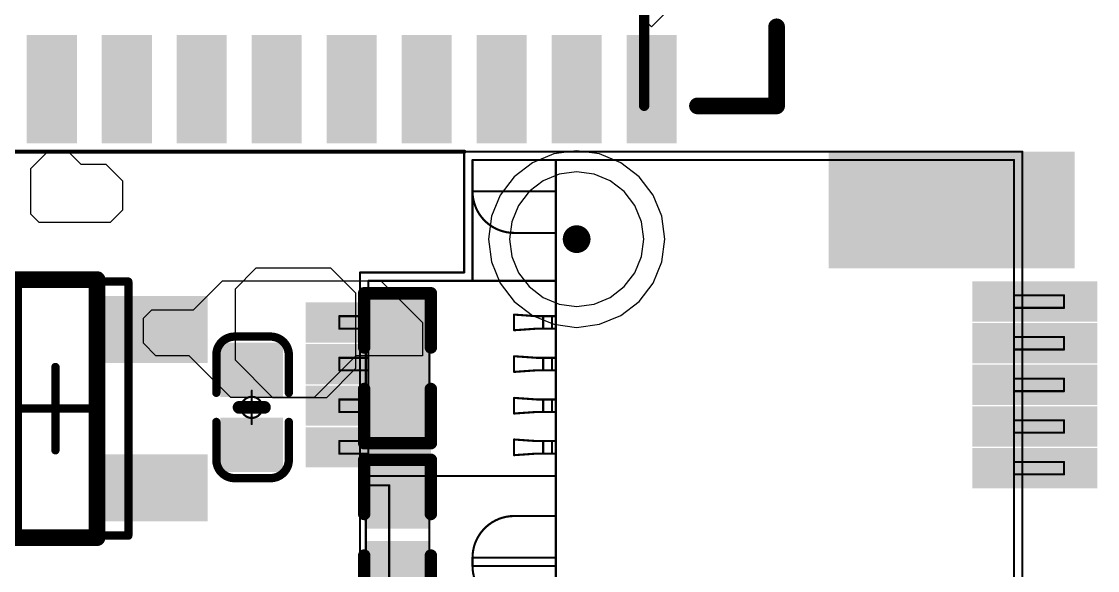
# Model space of a CAD drawing. Header units: millimetres. Extents: x 19.13 to 23.12, y 5.07 to 8.34.
# Drawn here: x 22.107 to 22.615, y 7.321 to 7.58 of the extents above; entities that cross this region are included whole.
import ezdxf

# ---------------------------------------------------------------- set-up
doc = ezdxf.new("R2010")
doc.units = ezdxf.units.MM
doc.header["$MEASUREMENT"] = 0
for name, color, linetype in [('BottomLayer', 5, 'Continuous'), ('BottomOverlay', 54, 'Continuous'), ('BottomPaste', 16, 'Continuous'), ('BottomSolder', 6, 'Continuous'), ('Mechanical10', 56, 'Continuous'), ('Mechanical13', 56, 'Continuous'), ('Mechanical15', 56, 'Continuous'), ('Mechanical16', 56, 'Continuous'), ('Mechanical6', 56, 'Continuous'), ('Mechanical8', 56, 'Continuous'), ('MidLayer1', 16, 'Continuous'), ('MidLayer2', 76, 'Continuous'), ('MidLayer3', 90, 'Continuous'), ('MidLayer4', 156, 'Continuous'), ('MultiLayer', 9, 'Continuous'), ('TopLayer', 1, 'Continuous'), ('TopOverlay', 2, 'Continuous'), ('TopPaste', 8, 'Continuous'), ('TopSolder', 216, 'Continuous')]:
    doc.layers.add(name, color=color, linetype=linetype)

# ---------------------------------------------------------------- blocks, each defined once
blk = doc.blocks.new('R0402_37')
at = {"layer": 'Mechanical16'}
for points, const_width in [([(-0.03543, 0.01575), (-0.00984, 0.01575)], 0.00591), ([(-0.03543, 0.01575), (-0.03543, -0.01575)], 0.00591), ([(-0.035, 0.015), (0.035, 0.015)], 0.001), ([(-0.035, 0.015), (-0.035, -0.015)], 0.001), ([(0.00984, 0.01575), (0.03543, 0.01575)], 0.00591), ([(0.03543, 0.01575), (0.03543, -0.01575)], 0.00591), ([(0.035, 0.015), (0.035, -0.015)], 0.001), ([(-0.03543, -0.01575), (-0.00984, -0.01575)], 0.00591), ([(-0.035, -0.015), (0.035, -0.015)], 0.001), ([(0.00984, -0.01575), (0.03543, -0.01575)], 0.00591)]:
    blk.add_lwpolyline(points, dxfattribs=dict(at, const_width=const_width))
for points, const_width in [([(-0.03691, 0.01575, 1), (-0.03395, 0.01575, 1)], 0.00295), ([(-0.03691, 0.01575, 1), (-0.03395, 0.01575, 1)], 0.00295), ([(-0.03525, 0.015, 1), (-0.03475, 0.015, 1)], 0.0005), ([(-0.03525, 0.015, 1), (-0.03475, 0.015, 1)], 0.0005), ([(-0.01132, 0.01575, 1), (-0.00836, 0.01575, 1)], 0.00295), ([(0.00836, 0.01575, 1), (0.01132, 0.01575, 1)], 0.00295), ([(0.03395, 0.01575, 1), (0.03691, 0.01575, 1)], 0.00295), ([(0.03395, 0.01575, 1), (0.03691, 0.01575, 1)], 0.00295), ([(0.03475, 0.015, 1), (0.03525, 0.015, 1)], 0.0005), ([(0.03475, 0.015, 1), (0.03525, 0.015, 1)], 0.0005), ([(-0.03691, -0.01575, 1), (-0.03395, -0.01575, 1)], 0.00295), ([(-0.03691, -0.01575, 1), (-0.03395, -0.01575, 1)], 0.00295), ([(-0.03525, -0.015, 1), (-0.03475, -0.015, 1)], 0.0005), ([(-0.03525, -0.015, 1), (-0.03475, -0.015, 1)], 0.0005), ([(-0.01132, -0.01575, 1), (-0.00836, -0.01575, 1)], 0.00295), ([(0.00836, -0.01575, 1), (0.01132, -0.01575, 1)], 0.00295), ([(0.03395, -0.01575, 1), (0.03691, -0.01575, 1)], 0.00295), ([(0.03395, -0.01575, 1), (0.03691, -0.01575, 1)], 0.00295), ([(0.03475, -0.015, 1), (0.03525, -0.015, 1)], 0.0005), ([(0.03475, -0.015, 1), (0.03525, -0.015, 1)], 0.0005)]:
    blk.add_lwpolyline(points, format="xyb", close=True, dxfattribs=dict(at, const_width=const_width))
at = {"layer": 'TopLayer'}
for points in [[(-0.0069, 0.01082), (-0.02855, 0.01082), (-0.0069, -0.01082), (-0.02855, -0.01082)], [(0.02855, 0.01082), (0.0069, 0.01082), (0.02855, -0.01082), (0.0069, -0.01082)]]:
    blk.add_solid(points, dxfattribs=at)
at = {"layer": 'TopOverlay', "const_width": 0.00591}
for points in [[(-0.03543, 0.01575), (-0.03543, -0.01575)], [(-0.03543, 0.01575), (-0.00984, 0.01575)], [(0.00984, 0.01575), (0.03543, 0.01575)], [(0.03543, 0.01575), (0.03543, -0.01575)], [(-0.03543, -0.01575), (-0.00984, -0.01575)], [(0.00984, -0.01575), (0.03543, -0.01575)]]:
    blk.add_lwpolyline(points, dxfattribs=at)
at = {"layer": 'TopOverlay', "const_width": 0.00295}
for points in [[(-0.03691, 0.01575, 1), (-0.03395, 0.01575, 1)], [(-0.03691, 0.01575, 1), (-0.03395, 0.01575, 1)], [(-0.01132, 0.01575, 1), (-0.00836, 0.01575, 1)], [(0.00836, 0.01575, 1), (0.01132, 0.01575, 1)], [(0.03395, 0.01575, 1), (0.03691, 0.01575, 1)], [(0.03395, 0.01575, 1), (0.03691, 0.01575, 1)], [(-0.03691, -0.01575, 1), (-0.03395, -0.01575, 1)], [(-0.03691, -0.01575, 1), (-0.03395, -0.01575, 1)], [(-0.01132, -0.01575, 1), (-0.00836, -0.01575, 1)], [(0.00836, -0.01575, 1), (0.01132, -0.01575, 1)], [(0.03395, -0.01575, 1), (0.03691, -0.01575, 1)], [(0.03395, -0.01575, 1), (0.03691, -0.01575, 1)]]:
    blk.add_lwpolyline(points, format="xyb", close=True, dxfattribs=at)
at = {"layer": 'TopPaste'}
for points in [[(-0.0069, 0.01082), (-0.02855, 0.01082), (-0.0069, -0.01082), (-0.02855, -0.01082)], [(0.02855, 0.01082), (0.0069, 0.01082), (0.02855, -0.01082), (0.0069, -0.01082)]]:
    blk.add_solid(points, dxfattribs=at)
at = {"layer": 'TopSolder'}
for points in [[(-0.0029, 0.01482), (-0.03254, 0.01482), (-0.0029, -0.01482), (-0.03254, -0.01482)], [(0.03254, 0.01482), (0.0029, 0.01482), (0.03254, -0.01482), (0.0029, -0.01482)]]:
    blk.add_solid(points, dxfattribs=at)
blk = doc.blocks.new('R0402_38')
at = {"layer": 'Mechanical16'}
for points, const_width in [([(-0.00984, 0.01575), (-0.03543, 0.01575)], 0.00591), ([(-0.03543, -0.01575), (-0.03543, 0.01575)], 0.00591), ([(0.035, 0.015), (-0.035, 0.015)], 0.001), ([(-0.035, -0.015), (-0.035, 0.015)], 0.001), ([(0.03543, 0.01575), (0.00984, 0.01575)], 0.00591), ([(0.03543, -0.01575), (0.03543, 0.01575)], 0.00591), ([(0.035, -0.015), (0.035, 0.015)], 0.001), ([(-0.00984, -0.01575), (-0.03543, -0.01575)], 0.00591), ([(0.035, -0.015), (-0.035, -0.015)], 0.001), ([(0.03543, -0.01575), (0.00984, -0.01575)], 0.00591)]:
    blk.add_lwpolyline(points, dxfattribs=dict(at, const_width=const_width))
for points, const_width in [([(-0.03691, 0.01575, 1), (-0.03395, 0.01575, 1)], 0.00295), ([(-0.03691, 0.01575, 1), (-0.03395, 0.01575, 1)], 0.00295), ([(-0.03525, 0.015, 1), (-0.03475, 0.015, 1)], 0.0005), ([(-0.03525, 0.015, 1), (-0.03475, 0.015, 1)], 0.0005), ([(-0.01132, 0.01575, 1), (-0.00836, 0.01575, 1)], 0.00295), ([(0.00836, 0.01575, 1), (0.01132, 0.01575, 1)], 0.00295), ([(0.03395, 0.01575, 1), (0.03691, 0.01575, 1)], 0.00295), ([(0.03395, 0.01575, 1), (0.03691, 0.01575, 1)], 0.00295), ([(0.03475, 0.015, 1), (0.03525, 0.015, 1)], 0.0005), ([(0.03475, 0.015, 1), (0.03525, 0.015, 1)], 0.0005), ([(-0.03691, -0.01575, 1), (-0.03395, -0.01575, 1)], 0.00295), ([(-0.03691, -0.01575, 1), (-0.03395, -0.01575, 1)], 0.00295), ([(-0.03525, -0.015, 1), (-0.03475, -0.015, 1)], 0.0005), ([(-0.03525, -0.015, 1), (-0.03475, -0.015, 1)], 0.0005), ([(-0.01132, -0.01575, 1), (-0.00836, -0.01575, 1)], 0.00295), ([(0.00836, -0.01575, 1), (0.01132, -0.01575, 1)], 0.00295), ([(0.03395, -0.01575, 1), (0.03691, -0.01575, 1)], 0.00295), ([(0.03395, -0.01575, 1), (0.03691, -0.01575, 1)], 0.00295), ([(0.03475, -0.015, 1), (0.03525, -0.015, 1)], 0.0005), ([(0.03475, -0.015, 1), (0.03525, -0.015, 1)], 0.0005)]:
    blk.add_lwpolyline(points, format="xyb", close=True, dxfattribs=dict(at, const_width=const_width))
at = {"layer": 'TopLayer'}
for points in [[(-0.0069, 0.01082), (-0.02855, 0.01082), (-0.0069, -0.01082), (-0.02855, -0.01082)], [(0.02855, 0.01082), (0.0069, 0.01082), (0.02855, -0.01082), (0.0069, -0.01082)]]:
    blk.add_solid(points, dxfattribs=at)
at = {"layer": 'TopOverlay', "const_width": 0.00591}
for points in [[(-0.03543, -0.01575), (-0.03543, 0.01575)], [(-0.00984, 0.01575), (-0.03543, 0.01575)], [(0.03543, 0.01575), (0.00984, 0.01575)], [(0.03543, -0.01575), (0.03543, 0.01575)], [(-0.00984, -0.01575), (-0.03543, -0.01575)], [(0.03543, -0.01575), (0.00984, -0.01575)]]:
    blk.add_lwpolyline(points, dxfattribs=at)
at = {"layer": 'TopOverlay', "const_width": 0.00295}
for points in [[(-0.03691, 0.01575, 1), (-0.03395, 0.01575, 1)], [(-0.03691, 0.01575, 1), (-0.03395, 0.01575, 1)], [(-0.01132, 0.01575, 1), (-0.00836, 0.01575, 1)], [(0.00836, 0.01575, 1), (0.01132, 0.01575, 1)], [(0.03395, 0.01575, 1), (0.03691, 0.01575, 1)], [(0.03395, 0.01575, 1), (0.03691, 0.01575, 1)], [(-0.03691, -0.01575, 1), (-0.03395, -0.01575, 1)], [(-0.03691, -0.01575, 1), (-0.03395, -0.01575, 1)], [(-0.01132, -0.01575, 1), (-0.00836, -0.01575, 1)], [(0.00836, -0.01575, 1), (0.01132, -0.01575, 1)], [(0.03395, -0.01575, 1), (0.03691, -0.01575, 1)], [(0.03395, -0.01575, 1), (0.03691, -0.01575, 1)]]:
    blk.add_lwpolyline(points, format="xyb", close=True, dxfattribs=at)
at = {"layer": 'TopPaste'}
for points in [[(-0.0069, 0.01082), (-0.02855, 0.01082), (-0.0069, -0.01082), (-0.02855, -0.01082)], [(0.02855, 0.01082), (0.0069, 0.01082), (0.02855, -0.01082), (0.0069, -0.01082)]]:
    blk.add_solid(points, dxfattribs=at)
at = {"layer": 'TopSolder'}
for points in [[(-0.0029, 0.01482), (-0.03254, 0.01482), (-0.0029, -0.01482), (-0.03254, -0.01482)], [(0.03254, 0.01482), (0.0029, 0.01482), (0.03254, -0.01482), (0.0029, -0.01482)]]:
    blk.add_solid(points, dxfattribs=at)
blk = doc.blocks.new('SOT_23_5_78')
at = {"layer": 'Mechanical13', "const_width": 0.00394}
for points in [[(-0.03445, 0.06004), (0.03445, 0.06004)], [(-0.03445, -0.06004), (-0.03445, 0.06004)], [(0.03445, -0.06004), (0.03445, 0.06004)], [(-0.03445, -0.06004), (0.03445, -0.06004)]]:
    blk.add_lwpolyline(points, dxfattribs=at)
at = {"layer": 'Mechanical13', "const_width": 0.00197}
for points in [[(-0.03543, 0.06004, 1), (-0.03346, 0.06004, 1)], [(-0.03543, 0.06004, 1), (-0.03346, 0.06004, 1)], [(0.03346, 0.06004, 1), (0.03543, 0.06004, 1)], [(0.03346, 0.06004, 1), (0.03543, 0.06004, 1)], [(-0.03543, -0.06004, 1), (-0.03346, -0.06004, 1)], [(-0.03543, -0.06004, 1), (-0.03346, -0.06004, 1)], [(0.03346, -0.06004, 1), (0.03543, -0.06004, 1)], [(0.03346, -0.06004, 1), (0.03543, -0.06004, 1)]]:
    blk.add_lwpolyline(points, format="xyb", close=True, dxfattribs=at)
at = {"layer": 'Mechanical15', "const_width": 0.00394}
for points in [[(0, -0.01969), (0, 0.01968)], [(-0.01969, 0), (0.01968, 0)]]:
    blk.add_lwpolyline(points, dxfattribs=at)
at = {"layer": 'Mechanical15', "const_width": 0.00197}
for points in [[(-0.00098, 0.01968, 1), (0.00098, 0.01968, 1)], [(-0.02067, 0, 1), (-0.0187, 0, 1)], [(0.0187, 0, 1), (0.02067, 0, 1)], [(-0.00098, -0.01969, 1), (0.00098, -0.01969, 1)]]:
    blk.add_lwpolyline(points, format="xyb", close=True, dxfattribs=at)
at = {"layer": 'TopLayer'}
for points in [[(-0.02657, 0.02559), (-0.02657, 0.04921), (-0.06791, 0.02559), (-0.06791, 0.04921)], [(0.06791, 0.02559), (0.06791, 0.04921), (0.02657, 0.02559), (0.02657, 0.04921)], [(-0.02657, -0.01181), (-0.02657, 0.01181), (-0.06791, -0.01181), (-0.06791, 0.01181)], [(-0.02657, -0.04921), (-0.02657, -0.02559), (-0.06791, -0.04921), (-0.06791, -0.02559)], [(0.06791, -0.04921), (0.06791, -0.02559), (0.02657, -0.04921), (0.02657, -0.02559)]]:
    blk.add_solid(points, dxfattribs=at)
at = {"layer": 'TopOverlay'}
for points, const_width in [([(-0.04232, 0.07087, 1), (-0.05217, 0.07087, 1)], 0.00984), ([(-0.05463, 0.07087, 1), (-0.0497, 0.07087, 1)], 0.00492), ([(-0.04478, 0.07087, 1), (-0.03986, 0.07087, 1)], 0.00492), ([(-0.02165, 0.06102, 1), (-0.01772, 0.06102, 1)], 0.00394), ([(-0.02165, 0.06102, 1), (-0.01772, 0.06102, 1)], 0.00394), ([(0.01772, 0.06102, 1), (0.02165, 0.06102, 1)], 0.00394), ([(0.01772, 0.06102, 1), (0.02165, 0.06102, 1)], 0.00394), ([(-0.02165, -0.06102, 1), (-0.01772, -0.06102, 1)], 0.00394), ([(-0.02165, -0.06102, 1), (-0.01772, -0.06102, 1)], 0.00394), ([(0.01772, -0.06102, 1), (0.02165, -0.06102, 1)], 0.00394), ([(0.01772, -0.06102, 1), (0.02165, -0.06102, 1)], 0.00394)]:
    blk.add_lwpolyline(points, format="xyb", close=True, dxfattribs=dict(at, const_width=const_width))
at = {"layer": 'TopOverlay', "const_width": 0.00787}
for points in [[(-0.01969, 0.06102), (0.01968, 0.06102)], [(-0.01969, -0.06102), (-0.01969, 0.06102)], [(0.01968, -0.06102), (0.01968, 0.06102)], [(-0.01969, -0.06102), (0.01968, -0.06102)]]:
    blk.add_lwpolyline(points, dxfattribs=at)
at = {"layer": 'TopPaste'}
for points in [[(-0.02657, 0.02559), (-0.02657, 0.04921), (-0.06791, 0.02559), (-0.06791, 0.04921)], [(0.06791, 0.02559), (0.06791, 0.04921), (0.02657, 0.02559), (0.02657, 0.04921)], [(-0.02657, -0.01181), (-0.02657, 0.01181), (-0.06791, -0.01181), (-0.06791, 0.01181)], [(-0.02657, -0.04921), (-0.02657, -0.02559), (-0.06791, -0.04921), (-0.06791, -0.02559)], [(0.06791, -0.04921), (0.06791, -0.02559), (0.02657, -0.04921), (0.02657, -0.02559)]]:
    blk.add_solid(points, dxfattribs=at)
at = {"layer": 'TopSolder'}
for points in [[(-0.02257, 0.02159), (-0.02257, 0.05321), (-0.07191, 0.02159), (-0.07191, 0.05321)], [(0.07191, 0.02159), (0.07191, 0.05321), (0.02257, 0.02159), (0.02257, 0.05321)], [(-0.02257, -0.01581), (-0.02257, 0.01581), (-0.07191, -0.01581), (-0.07191, 0.01581)], [(-0.02257, -0.05321), (-0.02257, -0.02159), (-0.07191, -0.05321), (-0.07191, -0.02159)], [(0.07191, -0.05321), (0.07191, -0.02159), (0.02257, -0.05321), (0.02257, -0.02159)]]:
    blk.add_solid(points, dxfattribs=at)
blk = doc.blocks.new('CON_MINIPEX_075_SMT_RA_M2_KEYM_B_B_104')
at = {"layer": 'BottomLayer', "const_width": 0.00256}
blk.add_lwpolyline([(-0.39498, 1.45866, 1), (-0.39242, 1.45866, 1)], format="xyb", close=True, dxfattribs=at)
at = {"layer": 'BottomLayer'}
for points in [[(-0.36968, 1.70079), (-0.36968, 1.64961), (-0.35866, 1.70079), (-0.35866, 1.64961)], [(-0.35, 1.70079), (-0.35, 1.64961), (-0.33898, 1.70079), (-0.33898, 1.64961)], [(-0.33031, 1.70079), (-0.33031, 1.64961), (-0.31929, 1.70079), (-0.31929, 1.64961)], [(-0.31063, 1.70079), (-0.31063, 1.64961), (-0.29961, 1.70079), (-0.29961, 1.64961)], [(-0.29094, 1.70079), (-0.29094, 1.64961), (-0.27992, 1.70079), (-0.27992, 1.64961)], [(-0.4311, 1.68996), (-0.4311, 1.58169), (-0.38386, 1.68996), (-0.38386, 1.58169)], [(-0.35984, 1.38583), (-0.35984, 1.33465), (-0.34882, 1.38583), (-0.34882, 1.33465)], [(-0.34016, 1.38583), (-0.34016, 1.33465), (-0.32913, 1.38583), (-0.32913, 1.33465)], [(-0.32047, 1.38583), (-0.32047, 1.33465), (-0.30945, 1.38583), (-0.30945, 1.33465)], [(-0.30079, 1.38583), (-0.30079, 1.33465), (-0.28976, 1.38583), (-0.28976, 1.33465)]]:
    blk.add_solid(points, dxfattribs=at)
at = {"layer": 'BottomPaste'}
for points in [[(-0.36968, 1.70079), (-0.36968, 1.64961), (-0.35866, 1.70079), (-0.35866, 1.64961)], [(-0.35, 1.70079), (-0.35, 1.64961), (-0.33898, 1.70079), (-0.33898, 1.64961)], [(-0.33031, 1.70079), (-0.33031, 1.64961), (-0.31929, 1.70079), (-0.31929, 1.64961)], [(-0.31063, 1.70079), (-0.31063, 1.64961), (-0.29961, 1.70079), (-0.29961, 1.64961)], [(-0.29094, 1.70079), (-0.29094, 1.64961), (-0.27992, 1.70079), (-0.27992, 1.64961)], [(-0.4311, 1.68996), (-0.4311, 1.58169), (-0.38386, 1.68996), (-0.38386, 1.58169)], [(-0.35984, 1.38583), (-0.35984, 1.33465), (-0.34882, 1.38583), (-0.34882, 1.33465)], [(-0.34016, 1.38583), (-0.34016, 1.33465), (-0.32913, 1.38583), (-0.32913, 1.33465)], [(-0.32047, 1.38583), (-0.32047, 1.33465), (-0.30945, 1.38583), (-0.30945, 1.33465)], [(-0.30079, 1.38583), (-0.30079, 1.33465), (-0.28976, 1.38583), (-0.28976, 1.33465)]]:
    blk.add_solid(points, dxfattribs=at)
at = {"layer": 'BottomSolder', "const_width": 0.00656}
blk.add_lwpolyline([(-0.39698, 1.45866, 1), (-0.39042, 1.45866, 1)], format="xyb", close=True, dxfattribs=at)
at = {"layer": 'BottomSolder'}
for points in [[(-0.37368, 1.70479), (-0.37368, 1.64561), (-0.35466, 1.70479), (-0.35466, 1.64561)], [(-0.354, 1.70479), (-0.354, 1.64561), (-0.33498, 1.70479), (-0.33498, 1.64561)], [(-0.33431, 1.70479), (-0.33431, 1.64561), (-0.31529, 1.70479), (-0.31529, 1.64561)], [(-0.31463, 1.70479), (-0.31463, 1.64561), (-0.29561, 1.70479), (-0.29561, 1.64561)], [(-0.29494, 1.70479), (-0.29494, 1.64561), (-0.27592, 1.70479), (-0.27592, 1.64561)], [(-0.4351, 1.69396), (-0.4351, 1.57769), (-0.37986, 1.69396), (-0.37986, 1.57769)], [(-0.36384, 1.38983), (-0.36384, 1.33065), (-0.34482, 1.38983), (-0.34482, 1.33065)], [(-0.34416, 1.38983), (-0.34416, 1.33065), (-0.32513, 1.38983), (-0.32513, 1.33065)], [(-0.32447, 1.38983), (-0.32447, 1.33065), (-0.30545, 1.38983), (-0.30545, 1.33065)], [(-0.30479, 1.38983), (-0.30479, 1.33065), (-0.28576, 1.38983), (-0.28576, 1.33065)]]:
    blk.add_solid(points, dxfattribs=at)
at = {"layer": 'Mechanical15'}
for points, const_width in [([(-0.36713, 1.68898), (-0.36713, 1.66535)], 0.001), ([(-0.36713, 1.68898), (-0.36122, 1.68898)], 0.001), ([(-0.36122, 1.68898), (-0.36122, 1.66535)], 0.001), ([(-0.34744, 1.68898), (-0.34744, 1.66535)], 0.001), ([(-0.34744, 1.68898), (-0.34154, 1.68898)], 0.001), ([(-0.34154, 1.68898), (-0.34154, 1.66535)], 0.001), ([(-0.32776, 1.68898), (-0.32776, 1.66535)], 0.001), ([(-0.32776, 1.68898), (-0.32185, 1.68898)], 0.001), ([(-0.32185, 1.68898), (-0.32185, 1.66535)], 0.001), ([(-0.30807, 1.68898), (-0.30807, 1.66535)], 0.001), ([(-0.30807, 1.68898), (-0.30217, 1.68898)], 0.001), ([(-0.30217, 1.68898), (-0.30217, 1.66535)], 0.001), ([(-0.28839, 1.68898), (-0.28839, 1.66535)], 0.001), ([(-0.28839, 1.68898), (-0.28248, 1.68898)], 0.001), ([(-0.28248, 1.68898), (-0.28248, 1.66535)], 0.001), ([(-0.43504, 1.66929), (0.43504, 1.66929)], 0.001), ([(-0.43504, 1.66929), (-0.43504, 1.40551)], 0.001), ([(-0.36713, 1.66929), (-0.36122, 1.66929)], 0.001), ([(-0.34744, 1.66929), (-0.34154, 1.66929)], 0.001), ([(-0.32776, 1.66929), (-0.32185, 1.66929)], 0.001), ([(-0.30807, 1.66929), (-0.30217, 1.66929)], 0.001), ([(-0.28839, 1.66929), (-0.28248, 1.66929)], 0.001), ([(-0.4311, 1.66535), (-0.4311, 1.40945)], 0.001), ([(-0.4311, 1.66535), (0.4311, 1.66535)], 0.001), ([(-0.4311, 1.44882), (0.4311, 1.44882)], 0.001), ([(-0.41634, 1.44882), (-0.41634, 1.40945)], 0.001), ([(-0.39665, 1.44882), (-0.39665, 1.42913)], 0.001), ([(-0.37402, 1.44882), (-0.37402, 1.36024)], 0.001), ([(-0.35728, 1.44882), (-0.35728, 1.43976)], 0.001), ([(-0.35138, 1.44882), (-0.35138, 1.43976)], 0.001), ([(-0.3376, 1.44882), (-0.3376, 1.43976)], 0.001), ([(-0.33169, 1.44882), (-0.33169, 1.43976)], 0.001), ([(-0.31791, 1.44882), (-0.31791, 1.43976)], 0.001), ([(-0.31201, 1.44882), (-0.31201, 1.43976)], 0.001), ([(-0.29823, 1.44882), (-0.29823, 1.43976)], 0.001), ([(-0.29232, 1.44882), (-0.29232, 1.43976)], 0.001), ([(-0.28169, 1.44882), (-0.28169, 1.36024)], 0.001), ([(-0.2628, 1.44882), (-0.2628, 1.42913)], 0.001), ([(-0.24311, 1.44882), (-0.24311, 1.40945)], 0.001), ([(-0.23917, 1.44882), (-0.23917, 1.40945)], 0.001), ([(-0.35728, 1.44697), (-0.35138, 1.44697)], 0.001), ([(-0.3376, 1.44697), (-0.33169, 1.44697)], 0.001), ([(-0.31791, 1.44697), (-0.31201, 1.44697)], 0.001), ([(-0.29823, 1.44697), (-0.29232, 1.44697)], 0.001), ([(-0.35728, 1.43976), (-0.35803, 1.42909)], 0.001), ([(-0.35728, 1.44283), (-0.35138, 1.44283)], 0.001), ([(-0.35138, 1.43976), (-0.35063, 1.42909)], 0.001), ([(-0.3376, 1.43976), (-0.33835, 1.42909)], 0.001), ([(-0.3376, 1.44283), (-0.33169, 1.44283)], 0.001), ([(-0.33169, 1.43976), (-0.33094, 1.42909)], 0.001), ([(-0.31791, 1.43976), (-0.31866, 1.42909)], 0.001), ([(-0.31791, 1.44283), (-0.31201, 1.44283)], 0.001), ([(-0.31201, 1.43976), (-0.31126, 1.42909)], 0.001), ([(-0.29823, 1.43976), (-0.29898, 1.42909)], 0.001), ([(-0.29823, 1.44283), (-0.29232, 1.44283)], 0.001), ([(-0.29232, 1.43976), (-0.29157, 1.42909)], 0.001), ([(-0.35803, 1.42909), (-0.35063, 1.42909)], 0.001), ([(-0.33835, 1.42909), (-0.33094, 1.42909)], 0.001), ([(-0.31866, 1.42909), (-0.31126, 1.42909)], 0.001), ([(-0.29898, 1.42909), (-0.29157, 1.42909)], 0.001), ([(-0.4311, 1.40945), (-0.37402, 1.40945)], 0.001), ([(-0.24311, 1.40945), (-0.23917, 1.40945)], 0.001), ([(-0.43504, 1.40551), (-0.43504, -1.62205)], 0.00197), ([(-0.43504, 1.40551), (-0.37795, 1.40551)], 0.001), ([(-0.37795, 1.40551), (-0.37795, 1.3563)], 0.001), ([(-0.27736, 1.37008), (-0.27736, 1.36024)], 0.001), ([(-0.27736, 1.37008), (-0.21476, 1.37008)], 0.001), ([(-0.37402, 1.36024), (-0.27736, 1.36024)], 0.001), ([(-0.35728, 1.36024), (-0.35728, 1.34646)], 0.001), ([(-0.35138, 1.36024), (-0.35138, 1.34646)], 0.001), ([(-0.3376, 1.36024), (-0.3376, 1.34646)], 0.001), ([(-0.33169, 1.36024), (-0.33169, 1.34646)], 0.001), ([(-0.31791, 1.36024), (-0.31791, 1.34646)], 0.001), ([(-0.31201, 1.36024), (-0.31201, 1.34646)], 0.001), ([(-0.29823, 1.36024), (-0.29823, 1.34646)], 0.001), ([(-0.29232, 1.36024), (-0.29232, 1.34646)], 0.001), ([(-0.37795, 1.3563), (0.37795, 1.3563)], 0.001), ([(-0.35728, 1.34646), (-0.35138, 1.34646)], 0.001), ([(-0.3376, 1.34646), (-0.33169, 1.34646)], 0.001), ([(-0.31791, 1.34646), (-0.31201, 1.34646)], 0.001), ([(-0.29823, 1.34646), (-0.29232, 1.34646)], 0.001)]:
    blk.add_lwpolyline(points, dxfattribs=dict(at, const_width=const_width))
for points, const_width in [([(-0.36738, 1.68898, 1), (-0.36688, 1.68898, 1)], 0.0005), ([(-0.36738, 1.68898, 1), (-0.36688, 1.68898, 1)], 0.0005), ([(-0.36147, 1.68898, 1), (-0.36097, 1.68898, 1)], 0.0005), ([(-0.36147, 1.68898, 1), (-0.36097, 1.68898, 1)], 0.0005), ([(-0.34769, 1.68898, 1), (-0.34719, 1.68898, 1)], 0.0005), ([(-0.34769, 1.68898, 1), (-0.34719, 1.68898, 1)], 0.0005), ([(-0.34179, 1.68898, 1), (-0.34129, 1.68898, 1)], 0.0005), ([(-0.34179, 1.68898, 1), (-0.34129, 1.68898, 1)], 0.0005), ([(-0.32801, 1.68898, 1), (-0.32751, 1.68898, 1)], 0.0005), ([(-0.32801, 1.68898, 1), (-0.32751, 1.68898, 1)], 0.0005), ([(-0.3221, 1.68898, 1), (-0.3216, 1.68898, 1)], 0.0005), ([(-0.3221, 1.68898, 1), (-0.3216, 1.68898, 1)], 0.0005), ([(-0.30832, 1.68898, 1), (-0.30782, 1.68898, 1)], 0.0005), ([(-0.30832, 1.68898, 1), (-0.30782, 1.68898, 1)], 0.0005), ([(-0.30242, 1.68898, 1), (-0.30192, 1.68898, 1)], 0.0005), ([(-0.30242, 1.68898, 1), (-0.30192, 1.68898, 1)], 0.0005), ([(-0.28864, 1.68898, 1), (-0.28814, 1.68898, 1)], 0.0005), ([(-0.28864, 1.68898, 1), (-0.28814, 1.68898, 1)], 0.0005), ([(-0.28273, 1.68898, 1), (-0.28223, 1.68898, 1)], 0.0005), ([(-0.28273, 1.68898, 1), (-0.28223, 1.68898, 1)], 0.0005), ([(-0.43529, 1.66929, 1), (-0.43479, 1.66929, 1)], 0.0005), ([(-0.43529, 1.66929, 1), (-0.43479, 1.66929, 1)], 0.0005), ([(-0.36738, 1.66929, 1), (-0.36688, 1.66929, 1)], 0.0005), ([(-0.36147, 1.66929, 1), (-0.36097, 1.66929, 1)], 0.0005), ([(-0.34769, 1.66929, 1), (-0.34719, 1.66929, 1)], 0.0005), ([(-0.34179, 1.66929, 1), (-0.34129, 1.66929, 1)], 0.0005), ([(-0.32801, 1.66929, 1), (-0.32751, 1.66929, 1)], 0.0005), ([(-0.3221, 1.66929, 1), (-0.3216, 1.66929, 1)], 0.0005), ([(-0.30832, 1.66929, 1), (-0.30782, 1.66929, 1)], 0.0005), ([(-0.30242, 1.66929, 1), (-0.30192, 1.66929, 1)], 0.0005), ([(-0.28864, 1.66929, 1), (-0.28814, 1.66929, 1)], 0.0005), ([(-0.28273, 1.66929, 1), (-0.28223, 1.66929, 1)], 0.0005), ([(-0.43135, 1.66535, 1), (-0.43085, 1.66535, 1)], 0.0005), ([(-0.43135, 1.66535, 1), (-0.43085, 1.66535, 1)], 0.0005), ([(-0.36738, 1.66535, 1), (-0.36688, 1.66535, 1)], 0.0005), ([(-0.36147, 1.66535, 1), (-0.36097, 1.66535, 1)], 0.0005), ([(-0.34769, 1.66535, 1), (-0.34719, 1.66535, 1)], 0.0005), ([(-0.34179, 1.66535, 1), (-0.34129, 1.66535, 1)], 0.0005), ([(-0.32801, 1.66535, 1), (-0.32751, 1.66535, 1)], 0.0005), ([(-0.3221, 1.66535, 1), (-0.3216, 1.66535, 1)], 0.0005), ([(-0.30832, 1.66535, 1), (-0.30782, 1.66535, 1)], 0.0005), ([(-0.30242, 1.66535, 1), (-0.30192, 1.66535, 1)], 0.0005), ([(-0.28864, 1.66535, 1), (-0.28814, 1.66535, 1)], 0.0005), ([(-0.28273, 1.66535, 1), (-0.28223, 1.66535, 1)], 0.0005), ([(-0.43135, 1.44882, 1), (-0.43085, 1.44882, 1)], 0.0005), ([(-0.41659, 1.44882, 1), (-0.41609, 1.44882, 1)], 0.0005), ([(-0.3969, 1.44882, 1), (-0.3964, 1.44882, 1)], 0.0005), ([(-0.37427, 1.44882, 1), (-0.37377, 1.44882, 1)], 0.0005), ([(-0.35753, 1.44882, 1), (-0.35703, 1.44882, 1)], 0.0005), ([(-0.35163, 1.44882, 1), (-0.35113, 1.44882, 1)], 0.0005), ([(-0.33785, 1.44882, 1), (-0.33735, 1.44882, 1)], 0.0005), ([(-0.33194, 1.44882, 1), (-0.33144, 1.44882, 1)], 0.0005), ([(-0.31816, 1.44882, 1), (-0.31766, 1.44882, 1)], 0.0005), ([(-0.31226, 1.44882, 1), (-0.31176, 1.44882, 1)], 0.0005), ([(-0.29848, 1.44882, 1), (-0.29798, 1.44882, 1)], 0.0005), ([(-0.29257, 1.44882, 1), (-0.29207, 1.44882, 1)], 0.0005), ([(-0.28194, 1.44882, 1), (-0.28144, 1.44882, 1)], 0.0005), ([(-0.26305, 1.44882, 1), (-0.26255, 1.44882, 1)], 0.0005), ([(-0.24336, 1.44882, 1), (-0.24286, 1.44882, 1)], 0.0005), ([(-0.23942, 1.44882, 1), (-0.23892, 1.44882, 1)], 0.0005), ([(-0.35753, 1.44697, 1), (-0.35703, 1.44697, 1)], 0.0005), ([(-0.35163, 1.44697, 1), (-0.35113, 1.44697, 1)], 0.0005), ([(-0.33785, 1.44697, 1), (-0.33735, 1.44697, 1)], 0.0005), ([(-0.33194, 1.44697, 1), (-0.33144, 1.44697, 1)], 0.0005), ([(-0.31816, 1.44697, 1), (-0.31766, 1.44697, 1)], 0.0005), ([(-0.31226, 1.44697, 1), (-0.31176, 1.44697, 1)], 0.0005), ([(-0.29848, 1.44697, 1), (-0.29798, 1.44697, 1)], 0.0005), ([(-0.29257, 1.44697, 1), (-0.29207, 1.44697, 1)], 0.0005), ([(-0.35753, 1.44283, 1), (-0.35703, 1.44283, 1)], 0.0005), ([(-0.35753, 1.43976, 1), (-0.35703, 1.43976, 1)], 0.0005), ([(-0.35753, 1.43976, 1), (-0.35703, 1.43976, 1)], 0.0005), ([(-0.35163, 1.44283, 1), (-0.35113, 1.44283, 1)], 0.0005), ([(-0.35163, 1.43976, 1), (-0.35113, 1.43976, 1)], 0.0005), ([(-0.35163, 1.43976, 1), (-0.35113, 1.43976, 1)], 0.0005), ([(-0.33785, 1.44283, 1), (-0.33735, 1.44283, 1)], 0.0005), ([(-0.33785, 1.43976, 1), (-0.33735, 1.43976, 1)], 0.0005), ([(-0.33785, 1.43976, 1), (-0.33735, 1.43976, 1)], 0.0005), ([(-0.33194, 1.44283, 1), (-0.33144, 1.44283, 1)], 0.0005), ([(-0.33194, 1.43976, 1), (-0.33144, 1.43976, 1)], 0.0005), ([(-0.33194, 1.43976, 1), (-0.33144, 1.43976, 1)], 0.0005), ([(-0.31816, 1.44283, 1), (-0.31766, 1.44283, 1)], 0.0005), ([(-0.31816, 1.43976, 1), (-0.31766, 1.43976, 1)], 0.0005), ([(-0.31816, 1.43976, 1), (-0.31766, 1.43976, 1)], 0.0005), ([(-0.31226, 1.44283, 1), (-0.31176, 1.44283, 1)], 0.0005), ([(-0.31226, 1.43976, 1), (-0.31176, 1.43976, 1)], 0.0005), ([(-0.31226, 1.43976, 1), (-0.31176, 1.43976, 1)], 0.0005), ([(-0.29848, 1.44283, 1), (-0.29798, 1.44283, 1)], 0.0005), ([(-0.29848, 1.43976, 1), (-0.29798, 1.43976, 1)], 0.0005), ([(-0.29848, 1.43976, 1), (-0.29798, 1.43976, 1)], 0.0005), ([(-0.29257, 1.44283, 1), (-0.29207, 1.44283, 1)], 0.0005), ([(-0.29257, 1.43976, 1), (-0.29207, 1.43976, 1)], 0.0005), ([(-0.29257, 1.43976, 1), (-0.29207, 1.43976, 1)], 0.0005), ([(-0.3969, 1.42913, 1), (-0.3964, 1.42913, 1)], 0.0005), ([(-0.3969, 1.42913, 1), (-0.3964, 1.42913, 1)], 0.0005), ([(-0.35828, 1.42909, 1), (-0.35778, 1.42909, 1)], 0.0005), ([(-0.35828, 1.42909, 1), (-0.35778, 1.42909, 1)], 0.0005), ([(-0.35088, 1.42909, 1), (-0.35038, 1.42909, 1)], 0.0005), ([(-0.35088, 1.42909, 1), (-0.35038, 1.42909, 1)], 0.0005), ([(-0.3386, 1.42909, 1), (-0.3381, 1.42909, 1)], 0.0005), ([(-0.3386, 1.42909, 1), (-0.3381, 1.42909, 1)], 0.0005), ([(-0.33119, 1.42909, 1), (-0.33069, 1.42909, 1)], 0.0005), ([(-0.33119, 1.42909, 1), (-0.33069, 1.42909, 1)], 0.0005), ([(-0.31891, 1.42909, 1), (-0.31841, 1.42909, 1)], 0.0005), ([(-0.31891, 1.42909, 1), (-0.31841, 1.42909, 1)], 0.0005), ([(-0.31151, 1.42909, 1), (-0.31101, 1.42909, 1)], 0.0005), ([(-0.31151, 1.42909, 1), (-0.31101, 1.42909, 1)], 0.0005), ([(-0.29923, 1.42909, 1), (-0.29873, 1.42909, 1)], 0.0005), ([(-0.29923, 1.42909, 1), (-0.29873, 1.42909, 1)], 0.0005), ([(-0.29182, 1.42909, 1), (-0.29132, 1.42909, 1)], 0.0005), ([(-0.29182, 1.42909, 1), (-0.29132, 1.42909, 1)], 0.0005), ([(-0.26305, 1.42913, 1), (-0.26255, 1.42913, 1)], 0.0005), ([(-0.26305, 1.42913, 1), (-0.26255, 1.42913, 1)], 0.0005), ([(-0.43135, 1.40945, 1), (-0.43085, 1.40945, 1)], 0.0005), ([(-0.43135, 1.40945, 1), (-0.43085, 1.40945, 1)], 0.0005), ([(-0.41659, 1.40945, 1), (-0.41609, 1.40945, 1)], 0.0005), ([(-0.41659, 1.40945, 1), (-0.41609, 1.40945, 1)], 0.0005), ([(-0.37427, 1.40945, 1), (-0.37377, 1.40945, 1)], 0.0005), ([(-0.24336, 1.40945, 1), (-0.24286, 1.40945, 1)], 0.0005), ([(-0.24336, 1.40945, 1), (-0.24286, 1.40945, 1)], 0.0005), ([(-0.24336, 1.40945, 1), (-0.24286, 1.40945, 1)], 0.0005), ([(-0.23942, 1.40945, 1), (-0.23892, 1.40945, 1)], 0.0005), ([(-0.23942, 1.40945, 1), (-0.23892, 1.40945, 1)], 0.0005), ([(-0.23942, 1.40945, 1), (-0.23892, 1.40945, 1)], 0.0005), ([(-0.43553, 1.40551, 1), (-0.43455, 1.40551, 1)], 0.000984), ([(-0.43529, 1.40551, 1), (-0.43479, 1.40551, 1)], 0.0005), ([(-0.43529, 1.40551, 1), (-0.43479, 1.40551, 1)], 0.0005), ([(-0.3782, 1.40551, 1), (-0.3777, 1.40551, 1)], 0.0005), ([(-0.3782, 1.40551, 1), (-0.3777, 1.40551, 1)], 0.0005), ([(-0.27761, 1.37008, 1), (-0.27711, 1.37008, 1)], 0.0005), ([(-0.27761, 1.37008, 1), (-0.27711, 1.37008, 1)], 0.0005), ([(-0.37427, 1.36024, 1), (-0.37377, 1.36024, 1)], 0.0005), ([(-0.37427, 1.36024, 1), (-0.37377, 1.36024, 1)], 0.0005), ([(-0.35753, 1.36024, 1), (-0.35703, 1.36024, 1)], 0.0005), ([(-0.35163, 1.36024, 1), (-0.35113, 1.36024, 1)], 0.0005), ([(-0.33785, 1.36024, 1), (-0.33735, 1.36024, 1)], 0.0005), ([(-0.33194, 1.36024, 1), (-0.33144, 1.36024, 1)], 0.0005), ([(-0.31816, 1.36024, 1), (-0.31766, 1.36024, 1)], 0.0005), ([(-0.31226, 1.36024, 1), (-0.31176, 1.36024, 1)], 0.0005), ([(-0.29848, 1.36024, 1), (-0.29798, 1.36024, 1)], 0.0005), ([(-0.29257, 1.36024, 1), (-0.29207, 1.36024, 1)], 0.0005), ([(-0.28194, 1.36024, 1), (-0.28144, 1.36024, 1)], 0.0005), ([(-0.27761, 1.36024, 1), (-0.27711, 1.36024, 1)], 0.0005), ([(-0.27761, 1.36024, 1), (-0.27711, 1.36024, 1)], 0.0005), ([(-0.3782, 1.3563, 1), (-0.3777, 1.3563, 1)], 0.0005), ([(-0.3782, 1.3563, 1), (-0.3777, 1.3563, 1)], 0.0005), ([(-0.35753, 1.34646, 1), (-0.35703, 1.34646, 1)], 0.0005), ([(-0.35753, 1.34646, 1), (-0.35703, 1.34646, 1)], 0.0005), ([(-0.35163, 1.34646, 1), (-0.35113, 1.34646, 1)], 0.0005), ([(-0.35163, 1.34646, 1), (-0.35113, 1.34646, 1)], 0.0005), ([(-0.33785, 1.34646, 1), (-0.33735, 1.34646, 1)], 0.0005), ([(-0.33785, 1.34646, 1), (-0.33735, 1.34646, 1)], 0.0005), ([(-0.33194, 1.34646, 1), (-0.33144, 1.34646, 1)], 0.0005), ([(-0.33194, 1.34646, 1), (-0.33144, 1.34646, 1)], 0.0005), ([(-0.31816, 1.34646, 1), (-0.31766, 1.34646, 1)], 0.0005), ([(-0.31816, 1.34646, 1), (-0.31766, 1.34646, 1)], 0.0005), ([(-0.31226, 1.34646, 1), (-0.31176, 1.34646, 1)], 0.0005), ([(-0.31226, 1.34646, 1), (-0.31176, 1.34646, 1)], 0.0005), ([(-0.29848, 1.34646, 1), (-0.29798, 1.34646, 1)], 0.0005), ([(-0.29848, 1.34646, 1), (-0.29798, 1.34646, 1)], 0.0005), ([(-0.29257, 1.34646, 1), (-0.29207, 1.34646, 1)], 0.0005), ([(-0.29257, 1.34646, 1), (-0.29207, 1.34646, 1)], 0.0005)]:
    blk.add_lwpolyline(points, format="xyb", close=True, dxfattribs=dict(at, const_width=const_width))
at = {"layer": 'Mechanical15', "const_width": 0.001}
for points in [[(-0.39665, 1.42913, -0.414214), (-0.41634, 1.40945)], [(-0.24311, 1.40945, -0.414214), (-0.2628, 1.42913)], [(-0.21949, 1.42913, -0.414214), (-0.23917, 1.40945)]]:
    blk.add_lwpolyline(points, format="xyb", dxfattribs=at)
at = {"layer": 'Mechanical6'}
for p, q in [((-0.3937, 1.49043), (-0.40192, 1.48935)), ((-0.38548, 1.48935), (-0.3937, 1.49043)), ((-0.40958, 1.48617), (-0.41616, 1.48112)), ((-0.40192, 1.48935), (-0.40958, 1.48617)), ((-0.37782, 1.48617), (-0.38548, 1.48935)), ((-0.37124, 1.48112), (-0.37782, 1.48617)), ((-0.41616, 1.48112), (-0.42121, 1.47455)), ((-0.36619, 1.47455), (-0.37124, 1.48112)), ((-0.42121, 1.47455), (-0.42439, 1.46688)), ((-0.36302, 1.46688), (-0.36619, 1.47455)), ((-0.42439, 1.46688), (-0.42547, 1.45866)), ((-0.36193, 1.45866), (-0.36302, 1.46688)), ((-0.42547, 1.45866), (-0.42439, 1.45044)), ((-0.36302, 1.45044), (-0.36193, 1.45866)), ((-0.42439, 1.45044), (-0.42121, 1.44278)), ((-0.36619, 1.44278), (-0.36302, 1.45044)), ((-0.42121, 1.44278), (-0.41616, 1.4362)), ((-0.37124, 1.4362), (-0.36619, 1.44278)), ((-0.41616, 1.4362), (-0.40958, 1.43115)), ((-0.37782, 1.43115), (-0.37124, 1.4362)), ((-0.40958, 1.43115), (-0.40192, 1.42798)), ((-0.38548, 1.42798), (-0.37782, 1.43115)), ((-0.40192, 1.42798), (-0.3937, 1.42689)), ((-0.3937, 1.42689), (-0.38548, 1.42798))]:
    blk.add_line(p, q, dxfattribs=at)
at = {"layer": 'Mechanical8'}
for p, q in [((-0.3937, 1.50036), (-0.40449, 1.49894)), ((-0.38291, 1.49894), (-0.3937, 1.50036)), ((-0.40449, 1.49894), (-0.41455, 1.49477)), ((-0.37285, 1.49477), (-0.38291, 1.49894)), ((-0.41455, 1.49477), (-0.42318, 1.48814)), ((-0.36422, 1.48814), (-0.37285, 1.49477)), ((-0.42318, 1.48814), (-0.42981, 1.47951)), ((-0.35759, 1.47951), (-0.36422, 1.48814)), ((-0.42981, 1.47951), (-0.43398, 1.46945)), ((-0.35343, 1.46945), (-0.35759, 1.47951)), ((-0.43398, 1.46945), (-0.4354, 1.45866)), ((-0.35201, 1.45866), (-0.35343, 1.46945)), ((-0.4354, 1.45866), (-0.43398, 1.44787)), ((-0.35343, 1.44787), (-0.35201, 1.45866)), ((-0.43398, 1.44787), (-0.42981, 1.43781)), ((-0.35759, 1.43781), (-0.35343, 1.44787)), ((-0.42981, 1.43781), (-0.42318, 1.42918)), ((-0.36422, 1.42918), (-0.35759, 1.43781)), ((-0.42318, 1.42918), (-0.41455, 1.42255)), ((-0.37285, 1.42255), (-0.36422, 1.42918)), ((-0.41455, 1.42255), (-0.40449, 1.41839)), ((-0.38291, 1.41839), (-0.37285, 1.42255)), ((-0.40449, 1.41839), (-0.3937, 1.41697)), ((-0.3937, 1.41697), (-0.38291, 1.41839))]:
    blk.add_line(p, q, dxfattribs=at)
at = {"layer": 'MidLayer1', "const_width": 0.00256}
blk.add_lwpolyline([(-0.39498, 1.45866, 1), (-0.39242, 1.45866, 1)], format="xyb", close=True, dxfattribs=at)
at = {"layer": 'MidLayer2', "const_width": 0.00256}
blk.add_lwpolyline([(-0.39498, 1.45866, 1), (-0.39242, 1.45866, 1)], format="xyb", close=True, dxfattribs=at)
at = {"layer": 'MidLayer3', "const_width": 0.00256}
blk.add_lwpolyline([(-0.39498, 1.45866, 1), (-0.39242, 1.45866, 1)], format="xyb", close=True, dxfattribs=at)
at = {"layer": 'MidLayer4', "const_width": 0.00256}
blk.add_lwpolyline([(-0.39498, 1.45866, 1), (-0.39242, 1.45866, 1)], format="xyb", close=True, dxfattribs=at)
at = {"layer": 'MultiLayer', "const_width": 0.00256}
blk.add_lwpolyline([(-0.39498, 1.45866, 1), (-0.39242, 1.45866, 1)], format="xyb", close=True, dxfattribs=at)
at = {"layer": 'TopLayer', "const_width": 0.00256}
blk.add_lwpolyline([(-0.39498, 1.45866, 1), (-0.39242, 1.45866, 1)], format="xyb", close=True, dxfattribs=at)
at = {"layer": 'TopSolder', "const_width": 0.00656}
blk.add_lwpolyline([(-0.39698, 1.45866, 1), (-0.39042, 1.45866, 1)], format="xyb", close=True, dxfattribs=at)
blk = doc.blocks.new('C0402_115')
at = {"layer": 'Mechanical15'}
for points, const_width in [([(0.005, 0, 1), (-0.005, 0, 1)], 0.001), ([(-0.00025, 0.00788, 1), (0.00025, 0.00788, 1)], 0.0005), ([(-0.00812, 0, 1), (-0.00762, 0, 1)], 0.0005), ([(-0.00525, 0, 1), (-0.00475, 0, 1)], 0.0005), ([(0.00475, 0, 1), (0.00525, 0, 1)], 0.0005), ([(0.00763, 0, 1), (0.00813, 0, 1)], 0.0005), ([(-0.00025, -0.00787, 1), (0.00025, -0.00787, 1)], 0.0005)]:
    blk.add_lwpolyline(points, format="xyb", close=True, dxfattribs=dict(at, const_width=const_width))
at = {"layer": 'Mechanical15', "const_width": 0.001}
for points in [[(0, 0.00788), (0, -0.00787)], [(-0.00787, 0), (0.00788, 0)]]:
    blk.add_lwpolyline(points, dxfattribs=at)
at = {"layer": 'TopLayer'}
for points in [[(-0.02657, -0.01082), (-0.00886, -0.01082), (-0.02657, 0.01083), (-0.00886, 0.01083)], [(0.00886, -0.01083), (0.02657, -0.01083), (0.00886, 0.01083), (0.02657, 0.01083)]]:
    blk.add_solid(points, dxfattribs=at)
at = {"layer": 'TopOverlay', "const_width": 0.00394}
for points in [[(-0.03346, 0.00886, -0.414214), (-0.0248, 0.01752)], [(0.0248, 0.01752, -0.414214), (0.03346, 0.00886)], [(-0.0248, -0.01673, -0.414214), (-0.03346, -0.00807)], [(0.03346, -0.00807, -0.414214), (0.0248, -0.01673)]]:
    blk.add_lwpolyline(points, format="xyb", dxfattribs=at)
at = {"layer": 'TopOverlay'}
for points, const_width in [([(-0.02578, 0.01752, 1), (-0.02382, 0.01752, 1)], 0.00197), ([(-0.02559, 0.01752, 1), (-0.02362, 0.01752, 1)], 0.00197), ([(-0.00787, 0.01752, 1), (-0.0059, 0.01752, 1)], 0.00197), ([(0.00591, 0.01752, 1), (0.00787, 0.01752, 1)], 0.00197), ([(0.02362, 0.01752, 1), (0.02559, 0.01752, 1)], 0.00197), ([(0.02382, 0.01752, 1), (0.02579, 0.01752, 1)], 0.00197), ([(-0.03445, 0.00886, 1), (-0.03248, 0.00886, 1)], 0.00197), ([(-0.03445, 0.00886, 1), (-0.03248, 0.00886, 1)], 0.00197), ([(0.03248, 0.00886, 1), (0.03445, 0.00886, 1)], 0.00197), ([(0.03248, 0.00886, 1), (0.03445, 0.00886, 1)], 0.00197), ([(-0.0015, 0.006, 1), (0.0015, 0.006, 1)], 0.003), ([(-0.0015, -0.006, 1), (0.0015, -0.006, 1)], 0.003), ([(-0.03445, -0.00807, 1), (-0.03248, -0.00807, 1)], 0.00197), ([(-0.03445, -0.00807, 1), (-0.03248, -0.00807, 1)], 0.00197), ([(0.03248, -0.00807, 1), (0.03445, -0.00807, 1)], 0.00197), ([(0.03248, -0.00807, 1), (0.03445, -0.00807, 1)], 0.00197), ([(-0.02578, -0.01673, 1), (-0.02382, -0.01673, 1)], 0.00197), ([(-0.02559, -0.01673, 1), (-0.02362, -0.01673, 1)], 0.00197), ([(-0.00787, -0.01673, 1), (-0.0059, -0.01673, 1)], 0.00197), ([(0.00591, -0.01673, 1), (0.00787, -0.01673, 1)], 0.00197), ([(0.02362, -0.01673, 1), (0.02559, -0.01673, 1)], 0.00197), ([(0.02382, -0.01673, 1), (0.02579, -0.01673, 1)], 0.00197)]:
    blk.add_lwpolyline(points, format="xyb", close=True, dxfattribs=dict(at, const_width=const_width))
for points, const_width in [([(-0.0246, 0.01752), (-0.00689, 0.01752)], 0.00394), ([(0.00689, 0.01752), (0.02461, 0.01752)], 0.00394), ([(-0.03346, 0.00886), (-0.03346, -0.00807)], 0.00394), ([(0.03346, 0.00886), (0.03346, -0.00807)], 0.00394), ([(0, 0.006), (0, -0.006)], 0.006), ([(-0.0246, -0.01673), (-0.00689, -0.01673)], 0.00394), ([(0.00689, -0.01673), (0.02461, -0.01673)], 0.00394)]:
    blk.add_lwpolyline(points, dxfattribs=dict(at, const_width=const_width))
at = {"layer": 'TopPaste'}
for points in [[(-0.02657, -0.01082), (-0.00886, -0.01082), (-0.02657, 0.01083), (-0.00886, 0.01083)], [(0.00886, -0.01083), (0.02657, -0.01083), (0.00886, 0.01083), (0.02657, 0.01083)]]:
    blk.add_solid(points, dxfattribs=at)
at = {"layer": 'TopSolder'}
for points in [[(-0.03057, -0.01482), (-0.00486, -0.01482), (-0.03057, 0.01483), (-0.00486, 0.01483)], [(0.00486, -0.01483), (0.03057, -0.01483), (0.00486, 0.01483), (0.03057, 0.01483)]]:
    blk.add_solid(points, dxfattribs=at)
blk = doc.blocks.new('FG6223ASRD_W7_B_422')
at = {"layer": 'BottomLayer'}
for points in [[(-0.16732, 0.25194), (-0.18701, 0.25194), (-0.16732, 0.20469), (-0.18701, 0.20469)], [(-0.13189, 0.25194), (-0.15157, 0.25194), (-0.13189, 0.20469), (-0.15157, 0.20469)], [(-0.09646, 0.25194), (-0.11614, 0.25194), (-0.09646, 0.20469), (-0.11614, 0.20469)], [(-0.06102, 0.25194), (-0.08071, 0.25194), (-0.06102, 0.20469), (-0.08071, 0.20469)], [(-0.02559, 0.25194), (-0.04528, 0.25194), (-0.02559, 0.20469), (-0.04528, 0.20469)], [(0.00984, 0.25194), (-0.00984, 0.25194), (0.00984, 0.20469), (-0.00984, 0.20469)], [(0.04528, 0.25194), (0.02559, 0.25194), (0.04528, 0.20469), (0.02559, 0.20469)], [(0.08071, 0.25194), (0.06102, 0.25194), (0.08071, 0.20469), (0.06102, 0.20469)], [(0.11614, 0.25194), (0.09646, 0.25194), (0.11614, 0.20469), (0.09646, 0.20469)]]:
    blk.add_solid(points, dxfattribs=at)
at = {"layer": 'BottomOverlay'}
for p, q in [((-0.17717, 0.19882), (-0.20079, 0.1752)), ((-0.15354, 0.1752), (-0.17717, 0.19882))]:
    blk.add_line(p, q, dxfattribs=at)
at = {"layer": 'BottomOverlay', "const_width": 0.00787}
for points in [[(-0.23622, 0.23622), (-0.23622, 0.19882)], [(-0.19882, 0.23622), (-0.23622, 0.23622)]]:
    blk.add_lwpolyline(points, dxfattribs=at)
at = {"layer": 'BottomOverlay', "const_width": 0.00394}
for points in [[(-0.23819, 0.23622, 1), (-0.23425, 0.23622, 1)], [(-0.23819, 0.23622, 1), (-0.23425, 0.23622, 1)], [(-0.20079, 0.23622, 1), (-0.19685, 0.23622, 1)], [(-0.23819, 0.19882, 1), (-0.23425, 0.19882, 1)]]:
    blk.add_lwpolyline(points, format="xyb", close=True, dxfattribs=at)
at = {"layer": 'BottomPaste'}
for points in [[(-0.16732, 0.25194), (-0.18701, 0.25194), (-0.16732, 0.20469), (-0.18701, 0.20469)], [(-0.13189, 0.25194), (-0.15157, 0.25194), (-0.13189, 0.20469), (-0.15157, 0.20469)], [(-0.09646, 0.25194), (-0.11614, 0.25194), (-0.09646, 0.20469), (-0.11614, 0.20469)], [(-0.06102, 0.25194), (-0.08071, 0.25194), (-0.06102, 0.20469), (-0.08071, 0.20469)], [(-0.02559, 0.25194), (-0.04528, 0.25194), (-0.02559, 0.20469), (-0.04528, 0.20469)], [(0.00984, 0.25194), (-0.00984, 0.25194), (0.00984, 0.20469), (-0.00984, 0.20469)], [(0.04528, 0.25194), (0.02559, 0.25194), (0.04528, 0.20469), (0.02559, 0.20469)], [(0.08071, 0.25194), (0.06102, 0.25194), (0.08071, 0.20469), (0.06102, 0.20469)], [(0.11614, 0.25194), (0.09646, 0.25194), (0.11614, 0.20469), (0.09646, 0.20469)]]:
    blk.add_solid(points, dxfattribs=at)
at = {"layer": 'BottomSolder'}
for points in [[(-0.16532, 0.25394), (-0.18901, 0.25394), (-0.16532, 0.20269), (-0.18901, 0.20269)], [(-0.12989, 0.25394), (-0.15357, 0.25394), (-0.12989, 0.20269), (-0.15357, 0.20269)], [(-0.09446, 0.25394), (-0.11814, 0.25394), (-0.09446, 0.20269), (-0.11814, 0.20269)], [(-0.05902, 0.25394), (-0.08271, 0.25394), (-0.05902, 0.20269), (-0.08271, 0.20269)], [(-0.02359, 0.25394), (-0.04728, 0.25394), (-0.02359, 0.20269), (-0.04728, 0.20269)], [(0.01184, 0.25394), (-0.01184, 0.25394), (0.01184, 0.20269), (-0.01184, 0.20269)], [(0.04728, 0.25394), (0.02359, 0.25394), (0.04728, 0.20269), (0.02359, 0.20269)], [(0.08271, 0.25394), (0.05902, 0.25394), (0.08271, 0.20269), (0.05902, 0.20269)], [(0.11814, 0.25394), (0.09446, 0.25394), (0.11814, 0.20269), (0.09446, 0.20269)]]:
    blk.add_solid(points, dxfattribs=at)
blk = doc.blocks.new('CON_SODIMM_260_SMT_RA_F_P005_484')
at = {"layer": 'Mechanical10', "const_width": 0.00491}
blk.add_lwpolyline([(-1.37303, -0.90748), (-1.37303, -1.04528)], dxfattribs=at)
at = {"layer": 'Mechanical10', "const_width": 0.00246}
blk.add_lwpolyline([(-1.37426, -0.90748, 1), (-1.3718, -0.90748, 1)], format="xyb", close=True, dxfattribs=at)

msp = doc.modelspace()

# ---------------------------------------------------------------- linework, layer by layer
at = {"layer": 'BottomLayer'}
for p, q in [((22.11137, 7.51091), (22.11924, 7.51878)), ((22.11924, 7.51878), (22.12908, 7.51878)), ((22.12908, 7.51878), (22.13499, 7.51287)), ((22.11137, 7.48925), (22.11137, 7.51091)), ((22.13499, 7.51287), (22.1468, 7.51287)), ((22.1468, 7.51287), (22.15467, 7.505)), ((22.15467, 7.505), (22.15467, 7.49122)), ((22.15467, 7.49122), (22.14877, 7.48532)), ((22.1153, 7.48532), (22.11137, 7.48925)), ((22.14877, 7.48532), (22.1153, 7.48532)), ((22.21767, 7.46366), (22.20782, 7.45382)), ((22.2531, 7.46366), (22.21767, 7.46366)), ((22.26491, 7.45185), (22.2531, 7.46366)), ((22.20782, 7.45382), (22.20782, 7.42035)), ((22.26491, 7.41642), (22.26491, 7.45185)), ((22.20782, 7.42035), (22.22554, 7.40264)), ((22.25113, 7.40264), (22.26491, 7.41642)), ((22.22554, 7.40264), (22.25113, 7.40264))]:
    msp.add_line(p, q, dxfattribs=at)
at = {"layer": 'TopLayer'}
for p, q in [((22.18814, 7.44398), (22.20192, 7.45776)), ((22.20192, 7.45776), (22.27672, 7.45776)), ((22.27672, 7.45776), (22.29641, 7.43807)), ((22.16452, 7.44004), (22.16845, 7.44398)), ((22.16845, 7.44398), (22.18814, 7.44398)), ((22.16452, 7.42823), (22.16452, 7.44004)), ((22.29641, 7.43807), (22.29641, 7.42232)), ((22.17042, 7.42232), (22.16452, 7.42823)), ((22.18617, 7.42232), (22.17042, 7.42232)), ((22.20585, 7.40264), (22.18617, 7.42232)), ((22.26491, 7.42232), (22.24522, 7.40264)), ((22.29641, 7.42232), (22.26491, 7.42232)), ((22.24522, 7.40264), (22.20585, 7.40264))]:
    msp.add_line(p, q, dxfattribs=at)

# ---------------------------------------------------------------- block references
for name, p, rotation in [('FG6223ASRD_W7_B_422', (22.22751, 7.77665), 180), ('CON_SODIMM_260_SMT_RA_F_P005_484', (21.0281, 6.63303), 180), ('CON_MINIPEX_075_SMT_RA_M2_KEYM_B_B_104', (20.91058, 7.08374), 270), ('SOT_23_5_78', (22.12293, 7.39732), 360), ('R0402_37', (22.28459, 7.41642), 270), ('C0402_115', (22.2157, 7.39791), 270), ('R0402_38', (22.28459, 7.33768), 90)]:
    msp.add_blockref(name, p, dxfattribs=dict(rotation=rotation))

doc.saveas('drawing.dxf')
